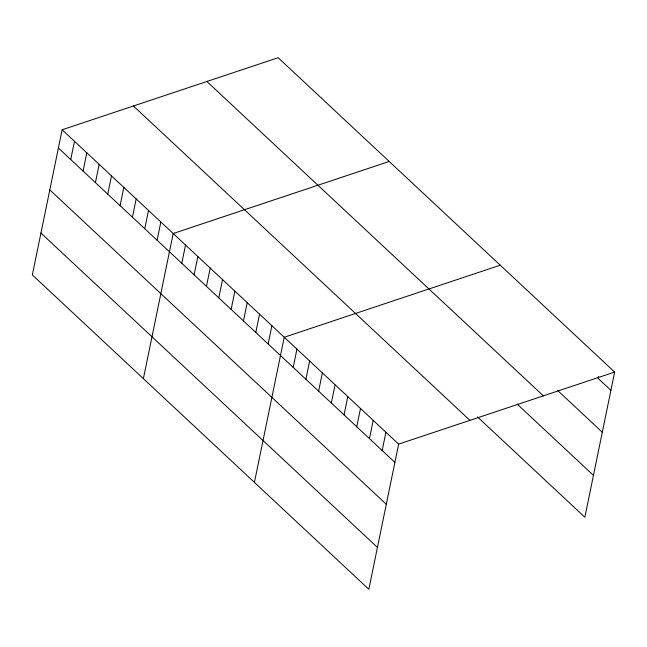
<?xml version="1.0" encoding="UTF-8"?>
<svg xmlns="http://www.w3.org/2000/svg" width="647" height="647" viewBox="0 0 647 647"><rect width="100%" height="100%" fill="white"/><g stroke="black" fill="none" stroke-linecap="round" stroke-linejoin="round"><path stroke-width="0.97" d="M62.144 129.764L32.35 274.926L368.839 589.288L398.641 444.125L62.144 129.764L278.161 57.712L614.65 372.074L584.856 517.236L477.51 416.951M70.733 159.55L74.486 141.289M83.075 171.075L86.819 152.813M95.416 182.6L99.161 164.346M107.75 194.132L111.502 175.871M120.091 205.657L123.836 187.395M132.425 217.182L136.177 198.928M144.766 228.706L148.511 210.453M157.1 240.239L160.852 221.978M143.391 378.665L173.186 233.502L389.203 161.451M181.783 263.289L185.527 245.035M194.116 274.813L197.869 256.56M206.458 286.346L210.202 268.084M218.791 297.871L222.544 279.609M231.133 309.395L234.877 291.142M243.466 320.92L247.219 302.667M255.808 332.453L259.552 314.191M268.149 343.978L271.894 325.716M254.433 482.403L284.235 337.249L500.244 265.189M293.196 367.383L296.941 349.121M305.91 379.255L309.654 360.994M318.623 391.136L322.368 372.874M331.329 403.008L335.081 384.747M344.042 414.881L347.795 396.627M356.756 426.761L360.5 408.5M369.469 438.634L373.214 420.38M382.183 450.514L385.927 432.253M598.588 376.538L598.192 378.463L610.905 390.335M398.641 444.125L614.65 372.074M557.811 390.642L602.308 432.212M206.878 81.49L543.367 395.851M517.179 404.1L593.453 475.359M133.428 105.987L469.924 420.348M58.4 148.026L394.888 462.387M49.803 189.903L386.291 504.264M40.947 233.049L377.436 547.411"/></g></svg>
